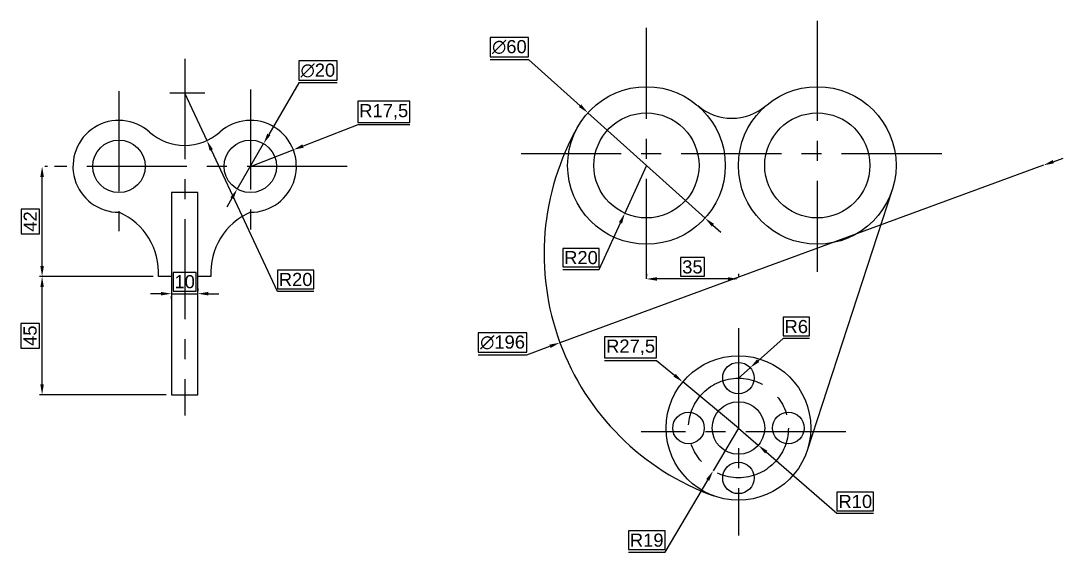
# Model space of a CAD drawing. Header units: millimetres. Extents: x 812 to 2730, y 1501 to 1976.
# Drawn here: x 1414.5 to 1811.1, y 1647.5 to 1849.8 of the extents above; entities that cross this region are included whole.
import ezdxf

# ---------------------------------------------------------------- set-up
doc = ezdxf.new("R2010")
doc.units = ezdxf.units.MM
doc.header["$LTSCALE"] = 0.6
doc.linetypes.add('CENTER', pattern=[50.8, 31.75, -6.35, 6.35, -6.35])
doc.styles.get("Standard").update_dxf_attribs({"font": 'arial.ttf'})
doc.dimstyles.new('ISO-25', dxfattribs={"dimtxt": 5, "dimasz": 4, "dimexe": 1, "dimexo": 2, "dimgap": -1, "dimtad": 1, "dimtoh": 1, "dimzin": 9, "dimtxsty": 'Standard', "dimcen": 2.5, "dimclrd": 3, "dimclre": 2, "dimadec": 0, "dimazin": 0, "dimtfac": 1, "dimtmove": 0, "dimatfit": 3, "dimfxl": 1, "dimarcsym": 0})

# ---------------------------------------------------------------- blocks, each defined once
blk = doc.blocks.new('*D19')
at = {"color": 3, "lineweight": -2, "ltscale": 0.6, "transparency": 16777216}
for p, q in [((1674.66, 1759.63), (1665.47, 1759.63)), ((1665.47, 1759.63), (1665.47, 1752.52)), ((1674.66, 1752.52), (1674.66, 1759.63)), ((1683.56, 1751.52), (1656.56, 1751.52)), ((1665.47, 1752.52), (1674.66, 1752.52))]:
    blk.add_line(p, q, dxfattribs=at)
at = {"color": 2, "lineweight": -2, "ltscale": 0.6, "transparency": 16777216}
for p, q in [((1652.56, 1753.52), (1652.56, 1752.52)), ((1687.56, 1753.52), (1687.56, 1752.52))]:
    blk.add_line(p, q, dxfattribs=at)
at = {"color": 3, "ltscale": 0.6, "transparency": 16777216}
for points in [[(1656.56, 1752.18), (1656.56, 1750.85), (1652.56, 1751.52)], [(1683.56, 1752.18), (1683.56, 1750.85), (1687.56, 1751.52)]]:
    blk.add_solid(points, dxfattribs=at)
at = {"layer": 'Defpoints', "color": 0, "ltscale": 0.6, "transparency": 16777216}
for p in [(1652.56, 1751.52), (1652.56, 1751.52), (1687.56, 1751.52)]:
    blk.add_point(p, dxfattribs=at)
at = {"color": 0, "ltscale": 0.6, "transparency": 16777216, "insert": (1670.06, 1756.07), "char_height": 5, "attachment_point": 5}
blk.add_mtext('35', dxfattribs=at)
blk = doc.blocks.new('*D20')
at = {"color": 3, "lineweight": -2, "ltscale": 0.6, "transparency": 16777216}
for p, q in [((1714.6, 1736.91), (1704.54, 1736.91)), ((1704.54, 1736.91), (1704.54, 1729.81)), ((1714.6, 1729.81), (1714.6, 1736.91)), ((1704.54, 1729.81), (1714.6, 1729.81)), ((1704.54, 1728.81), (1695.04, 1720.38)), ((1714.6, 1728.81), (1704.54, 1728.81)), ((1687.56, 1713.74), (1692.05, 1717.72))]:
    blk.add_line(p, q, dxfattribs=at)
at = {"color": 3, "ltscale": 0.6, "transparency": 16777216}
blk.add_solid([(1694.6, 1720.88), (1695.49, 1719.88), (1692.05, 1717.72)], dxfattribs=at)
at = {"layer": 'Defpoints', "color": 0, "ltscale": 0.6, "transparency": 16777216}
for p in [(1692.05, 1717.72), (1687.56, 1713.74)]:
    blk.add_point(p, dxfattribs=at)
at = {"color": 0, "ltscale": 0.6, "transparency": 16777216, "insert": (1709.57, 1733.36), "char_height": 5, "attachment_point": 5}
blk.add_mtext('R6', dxfattribs=at)
blk = doc.blocks.new('*D21')
at = {"color": 3, "lineweight": -2, "ltscale": 0.6, "transparency": 16777216}
for p, q in [((1687.56, 1694.74), (1695.11, 1688.19)), ((1725.06, 1662.19), (1698.14, 1685.56)), ((1738.99, 1670.29), (1725.06, 1670.29)), ((1725.06, 1670.29), (1725.06, 1663.19)), ((1738.99, 1663.19), (1738.99, 1670.29)), ((1725.06, 1663.19), (1738.99, 1663.19)), ((1738.99, 1662.19), (1725.06, 1662.19))]:
    blk.add_line(p, q, dxfattribs=at)
at = {"color": 3, "ltscale": 0.6, "transparency": 16777216}
blk.add_solid([(1698.57, 1686.07), (1697.7, 1685.06), (1695.11, 1688.19)], dxfattribs=at)
at = {"layer": 'Defpoints', "color": 0, "ltscale": 0.6, "transparency": 16777216}
for p in [(1687.56, 1694.74), (1695.11, 1688.19)]:
    blk.add_point(p, dxfattribs=at)
at = {"color": 0, "ltscale": 0.6, "transparency": 16777216, "insert": (1732.03, 1666.74), "char_height": 5, "attachment_point": 5}
blk.add_mtext('R10', dxfattribs=at)
blk = doc.blocks.new('*D22')
at = {"color": 3, "lineweight": -2, "ltscale": 0.6, "transparency": 16777216}
for p, q in [((1687.56, 1694.74), (1677.9, 1678.38)), ((1659.64, 1647.46), (1675.87, 1674.94)), ((1659.64, 1655.56), (1645.68, 1655.56)), ((1645.68, 1655.56), (1645.68, 1648.46)), ((1659.64, 1648.46), (1659.64, 1655.56)), ((1645.68, 1648.46), (1659.64, 1648.46)), ((1645.68, 1647.46), (1659.64, 1647.46))]:
    blk.add_line(p, q, dxfattribs=at)
at = {"color": 3, "ltscale": 0.6, "transparency": 16777216}
blk.add_solid([(1675.29, 1675.28), (1676.44, 1674.6), (1677.9, 1678.38)], dxfattribs=at)
at = {"layer": 'Defpoints', "color": 0, "ltscale": 0.6, "transparency": 16777216}
for p in [(1687.56, 1694.74), (1677.9, 1678.38)]:
    blk.add_point(p, dxfattribs=at)
at = {"color": 0, "ltscale": 0.6, "transparency": 16777216, "insert": (1652.66, 1652.01), "char_height": 5, "attachment_point": 5}
blk.add_mtext('R19', dxfattribs=at)
blk = doc.blocks.new('*D23')
at = {"color": 3, "lineweight": -2, "ltscale": 0.6, "transparency": 16777216}
for p, q in [((1656.44, 1729.49), (1636.62, 1729.49)), ((1636.62, 1729.49), (1636.62, 1721.48)), ((1656.44, 1721.48), (1656.44, 1729.49)), ((1636.62, 1721.48), (1656.44, 1721.48)), ((1636.62, 1720.48), (1656.44, 1720.48)), ((1656.44, 1720.48), (1663.29, 1714.81)), ((1687.56, 1694.74), (1666.37, 1712.27))]:
    blk.add_line(p, q, dxfattribs=at)
at = {"color": 3, "ltscale": 0.6, "transparency": 16777216}
blk.add_solid([(1663.71, 1715.33), (1662.86, 1714.3), (1666.37, 1712.27)], dxfattribs=at)
at = {"layer": 'Defpoints', "color": 0, "ltscale": 0.6, "transparency": 16777216}
for p in [(1666.37, 1712.27), (1687.56, 1694.74)]:
    blk.add_point(p, dxfattribs=at)
at = {"color": 0, "ltscale": 0.6, "transparency": 16777216, "insert": (1646.53, 1725.48), "char_height": 5, "attachment_point": 5}
blk.add_mtext('R27,5', dxfattribs=at)
blk = doc.blocks.new('*D24')
at = {"color": 3, "lineweight": -2, "ltscale": 0.6, "transparency": 16777216}
for p, q in [((1652.56, 1794.74), (1644.32, 1776.52)), ((1634.63, 1755.07), (1642.68, 1772.87)), ((1634.63, 1763.17), (1620.7, 1763.17)), ((1620.7, 1763.17), (1620.7, 1756.07)), ((1634.63, 1756.07), (1634.63, 1763.17)), ((1620.7, 1756.07), (1634.63, 1756.07)), ((1620.7, 1755.07), (1634.63, 1755.07))]:
    blk.add_line(p, q, dxfattribs=at)
at = {"color": 3, "ltscale": 0.6, "transparency": 16777216}
blk.add_solid([(1642.07, 1773.15), (1643.28, 1772.6), (1644.32, 1776.52)], dxfattribs=at)
at = {"layer": 'Defpoints', "color": 0, "ltscale": 0.6, "transparency": 16777216}
for p in [(1652.56, 1794.74), (1644.32, 1776.52)]:
    blk.add_point(p, dxfattribs=at)
at = {"color": 0, "ltscale": 0.6, "transparency": 16777216, "insert": (1627.66, 1759.62), "char_height": 5, "attachment_point": 5}
blk.add_mtext('R20', dxfattribs=at)
blk = doc.blocks.new('*D25')
at = {"color": 3, "lineweight": -2, "ltscale": 0.6, "transparency": 16777216}
for p, q in [((1607.69, 1843.52), (1593.11, 1843.52)), ((1593.11, 1843.52), (1593.11, 1836.14)), ((1607.69, 1836.14), (1607.69, 1843.52)), ((1593.11, 1836.14), (1607.69, 1836.14)), ((1593.11, 1835.14), (1607.69, 1835.14)), ((1607.69, 1835.14), (1627.29, 1817.49)), ((1674.86, 1774.67), (1630.27, 1814.81)), ((1677.83, 1771.99), (1680.81, 1769.32))]:
    blk.add_line(p, q, dxfattribs=at)
at = {"color": 3, "ltscale": 0.6, "transparency": 16777216}
for points in [[(1627.74, 1817.99), (1626.85, 1816.99), (1630.27, 1814.81)], [(1678.28, 1772.49), (1677.39, 1771.5), (1674.86, 1774.67)]]:
    blk.add_solid(points, dxfattribs=at)
at = {"layer": 'Defpoints', "color": 0, "ltscale": 0.6, "transparency": 16777216}
for p in [(1630.27, 1814.81), (1674.86, 1774.67)]:
    blk.add_point(p, dxfattribs=at)
at = {"color": 0, "ltscale": 0.6, "transparency": 16777216, "insert": (1600.4, 1839.83), "char_height": 5, "attachment_point": 5}
blk.add_mtext('∅60', dxfattribs=at)
blk = doc.blocks.new('*D26')
at = {"color": 3, "lineweight": -2, "ltscale": 0.6, "transparency": 16777216}
for p, q in [((1807.36, 1796.17), (1811.11, 1797.55)), ((1803.6, 1794.79), (1619.61, 1727.24)), ((1607.05, 1731.01), (1588.57, 1731.01)), ((1588.57, 1731.01), (1588.57, 1723.62)), ((1607.05, 1723.62), (1607.05, 1731.01)), ((1607.05, 1722.62), (1615.86, 1725.86)), ((1588.57, 1723.62), (1607.05, 1723.62)), ((1588.57, 1722.62), (1607.05, 1722.62))]:
    blk.add_line(p, q, dxfattribs=at)
at = {"color": 3, "ltscale": 0.6, "transparency": 16777216}
for points in [[(1807.13, 1796.8), (1807.59, 1795.54), (1803.6, 1794.79)], [(1615.63, 1726.49), (1616.09, 1725.23), (1619.61, 1727.24)]]:
    blk.add_solid(points, dxfattribs=at)
at = {"layer": 'Defpoints', "color": 0, "ltscale": 0.6, "transparency": 16777216}
for p in [(1803.6, 1794.79), (1619.61, 1727.24)]:
    blk.add_point(p, dxfattribs=at)
at = {"color": 0, "ltscale": 0.6, "transparency": 16777216, "insert": (1597.81, 1727.32), "char_height": 5, "attachment_point": 5}
blk.add_mtext('∅196', dxfattribs=at)
blk = doc.blocks.new('*D30')
at = {"color": 2, "lineweight": -2, "ltscale": 0.6, "transparency": 16777216}
for p, q in [((1464.85, 1752.4), (1421.6, 1752.4)), ((1469.85, 1707.4), (1421.6, 1707.4))]:
    blk.add_line(p, q, dxfattribs=at)
at = {"color": 3, "lineweight": -2, "ltscale": 0.6, "transparency": 16777216}
for p, q in [((1422.6, 1711.4), (1422.6, 1748.4)), ((1421.6, 1734.6), (1414.52, 1734.6)), ((1414.52, 1734.6), (1414.52, 1725.2)), ((1421.6, 1725.2), (1421.6, 1734.6)), ((1414.52, 1725.2), (1421.6, 1725.2))]:
    blk.add_line(p, q, dxfattribs=at)
at = {"color": 3, "ltscale": 0.6, "transparency": 16777216}
for points in [[(1421.94, 1748.4), (1423.27, 1748.4), (1422.6, 1752.4)], [(1421.94, 1711.4), (1423.27, 1711.4), (1422.6, 1707.4)]]:
    blk.add_solid(points, dxfattribs=at)
at = {"layer": 'Defpoints', "color": 0, "ltscale": 0.6, "transparency": 16777216}
for p in [(1422.6, 1752.4), (1466.85, 1752.4), (1471.85, 1707.4)]:
    blk.add_point(p, dxfattribs=at)
at = {"color": 0, "ltscale": 0.6, "transparency": 16777216, "insert": (1418.06, 1729.9), "char_height": 5, "attachment_point": 5, "rotation": 90}
blk.add_mtext('45', dxfattribs=at)
blk = doc.blocks.new('*D31')
at = {"color": 2, "lineweight": -2, "ltscale": 0.6, "transparency": 16777216}
for p, q in [((1424.6, 1794.4), (1423.6, 1794.4)), ((1464.85, 1752.4), (1421.6, 1752.4))]:
    blk.add_line(p, q, dxfattribs=at)
at = {"color": 3, "lineweight": -2, "ltscale": 0.6, "transparency": 16777216}
for p, q in [((1422.6, 1756.4), (1422.6, 1790.4)), ((1421.6, 1778.06), (1414.58, 1778.06)), ((1414.58, 1778.06), (1414.58, 1768.74)), ((1421.6, 1768.74), (1421.6, 1778.06)), ((1414.58, 1768.74), (1421.6, 1768.74))]:
    blk.add_line(p, q, dxfattribs=at)
at = {"color": 3, "ltscale": 0.6, "transparency": 16777216}
for points in [[(1421.94, 1790.4), (1423.27, 1790.4), (1422.6, 1794.4)], [(1421.94, 1756.4), (1423.27, 1756.4), (1422.6, 1752.4)]]:
    blk.add_solid(points, dxfattribs=at)
at = {"layer": 'Defpoints', "color": 0, "ltscale": 0.6, "transparency": 16777216}
for p in [(1422.6, 1794.4), (1422.6, 1794.4), (1466.85, 1752.4)]:
    blk.add_point(p, dxfattribs=at)
at = {"color": 0, "ltscale": 0.6, "transparency": 16777216, "insert": (1418.09, 1773.4), "char_height": 5, "attachment_point": 5, "rotation": 90}
blk.add_mtext('42', dxfattribs=at)
blk = doc.blocks.new('*D32')
at = {"color": 3, "lineweight": -2, "ltscale": 0.6, "transparency": 16777216}
for p, q in [((1481.19, 1754.01), (1472.52, 1754.01)), ((1472.52, 1754.01), (1472.52, 1746.9)), ((1481.19, 1746.9), (1481.19, 1754.01)), ((1467.85, 1745.9), (1463.85, 1745.9)), ((1471.85, 1745.9), (1481.85, 1745.9)), ((1472.52, 1746.9), (1481.19, 1746.9)), ((1485.85, 1745.9), (1489.85, 1745.9))]:
    blk.add_line(p, q, dxfattribs=at)
at = {"color": 2, "lineweight": -2, "ltscale": 0.6, "transparency": 16777216}
for p, q in [((1481.85, 1747.9), (1481.85, 1746.9)), ((1471.85, 1743.9), (1471.85, 1744.9))]:
    blk.add_line(p, q, dxfattribs=at)
at = {"color": 3, "ltscale": 0.6, "transparency": 16777216}
for points in [[(1467.85, 1746.57), (1467.85, 1745.23), (1471.85, 1745.9)], [(1485.85, 1746.57), (1485.85, 1745.23), (1481.85, 1745.9)]]:
    blk.add_solid(points, dxfattribs=at)
at = {"layer": 'Defpoints', "color": 0, "ltscale": 0.6, "transparency": 16777216}
for p in [(1471.85, 1745.9), (1481.85, 1745.9), (1481.85, 1745.9)]:
    blk.add_point(p, dxfattribs=at)
at = {"color": 0, "ltscale": 0.6, "transparency": 16777216, "insert": (1476.85, 1750.45), "char_height": 5, "attachment_point": 5}
blk.add_mtext('10', dxfattribs=at)
blk = doc.blocks.new('*D34')
at = {"color": 3, "lineweight": -2, "ltscale": 0.6, "transparency": 16777216}
for p, q in [((1476.85, 1822.35), (1485.31, 1804.23)), ((1512.13, 1746.74), (1487, 1800.6)), ((1526.06, 1754.85), (1512.13, 1754.85)), ((1512.13, 1754.85), (1512.13, 1747.74)), ((1526.06, 1747.74), (1526.06, 1754.85)), ((1512.13, 1747.74), (1526.06, 1747.74)), ((1526.06, 1746.74), (1512.13, 1746.74))]:
    blk.add_line(p, q, dxfattribs=at)
at = {"color": 3, "ltscale": 0.6, "transparency": 16777216}
blk.add_solid([(1487.6, 1800.88), (1486.4, 1800.32), (1485.31, 1804.23)], dxfattribs=at)
at = {"layer": 'Defpoints', "color": 0, "ltscale": 0.6, "transparency": 16777216}
for p in [(1476.85, 1822.35), (1485.31, 1804.23)]:
    blk.add_point(p, dxfattribs=at)
at = {"color": 0, "ltscale": 0.6, "transparency": 16777216, "insert": (1519.09, 1751.29), "char_height": 5, "attachment_point": 5}
blk.add_mtext('R20', dxfattribs=at)
blk = doc.blocks.new('*D68')
at = {"color": 3, "lineweight": -2, "ltscale": 0.6, "transparency": 16777216}
for p, q in [((1534.83, 1834.56), (1520.25, 1834.56)), ((1520.25, 1834.56), (1520.25, 1827.17)), ((1534.83, 1827.17), (1534.83, 1834.56)), ((1520.25, 1826.17), (1508.87, 1806.52)), ((1520.25, 1827.17), (1534.83, 1827.17)), ((1534.83, 1826.17), (1520.25, 1826.17)), ((1496.84, 1785.75), (1506.86, 1803.06)), ((1494.84, 1782.28), (1492.84, 1778.82))]:
    blk.add_line(p, q, dxfattribs=at)
at = {"color": 3, "ltscale": 0.6, "transparency": 16777216}
for points in [[(1508.29, 1806.85), (1509.44, 1806.18), (1506.86, 1803.06)], [(1494.26, 1782.62), (1495.42, 1781.95), (1496.84, 1785.75)]]:
    blk.add_solid(points, dxfattribs=at)
at = {"layer": 'Defpoints', "color": 0, "ltscale": 0.6, "transparency": 16777216}
for p in [(1506.86, 1803.06), (1496.84, 1785.75)]:
    blk.add_point(p, dxfattribs=at)
at = {"color": 0, "ltscale": 0.6, "transparency": 16777216, "insert": (1527.54, 1830.87), "char_height": 5, "attachment_point": 5}
blk.add_mtext('∅20', dxfattribs=at)
blk = doc.blocks.new('*D69')
at = {"color": 3, "lineweight": -2, "ltscale": 0.6, "transparency": 16777216}
for p, q in [((1562.5, 1819.17), (1542.69, 1819.17)), ((1542.69, 1819.17), (1542.69, 1811.16)), ((1562.5, 1811.16), (1562.5, 1819.17)), ((1542.69, 1810.16), (1521.91, 1802.14)), ((1542.69, 1811.16), (1562.5, 1811.16)), ((1562.5, 1810.16), (1542.69, 1810.16)), ((1501.85, 1794.4), (1518.18, 1800.7))]:
    blk.add_line(p, q, dxfattribs=at)
at = {"color": 3, "ltscale": 0.6, "transparency": 16777216}
blk.add_solid([(1521.67, 1802.76), (1522.15, 1801.52), (1518.18, 1800.7)], dxfattribs=at)
at = {"layer": 'Defpoints', "color": 0, "ltscale": 0.6, "transparency": 16777216}
for p in [(1518.18, 1800.7), (1501.85, 1794.4)]:
    blk.add_point(p, dxfattribs=at)
at = {"color": 0, "ltscale": 0.6, "transparency": 16777216, "insert": (1552.6, 1815.16), "char_height": 5, "attachment_point": 5}
blk.add_mtext('R17,5', dxfattribs=at)

msp = doc.modelspace()

# ---------------------------------------------------------------- linework, layer by layer
at = {"color": 30, "linetype": 'CENTER', "ltscale": 2, "true_color": 0xf8991e}
for p, q in [((1717.563, 1849.824), (1717.563, 1754.174)), ((1652.563, 1751.517), (1652.563, 1847.167)), ((1476.854, 1835.288), (1476.854, 1699.451)), ((1451.854, 1822.999), (1451.854, 1766.871)), ((1471.209, 1822.351), (1484.511, 1822.351)), ((1501.854, 1823.664), (1501.854, 1765.543)), ((1604.872, 1799.342), (1772.475, 1799.342)), ((1538.672, 1794.4), (1427.269, 1794.4)), ((1687.563, 1732.827), (1687.563, 1653.783)), ((1728.416, 1693.305), (1650.6, 1693.305))]:
    msp.add_line(p, q, dxfattribs=at)
at = {"ltscale": 0.2}
for p, q in [((1746.083, 1785.436), (1713.707, 1686.212)), ((1481.854, 1784.4), (1471.854, 1784.4)), ((1471.854, 1784.4), (1471.854, 1707.4)), ((1481.854, 1707.4), (1481.854, 1784.4)), ((1471.854, 1752.4), (1466.854, 1752.4)), ((1486.854, 1752.4), (1481.854, 1752.4)), ((1471.854, 1707.4), (1481.854, 1707.4))]:
    msp.add_line(p, q, dxfattribs=at)
for centre, radius in [((1652.563, 1794.742), 30), ((1717.563, 1794.742), 30), ((1652.563, 1794.742), 20), ((1717.563, 1794.742), 20), ((1451.854, 1794.4), 10), ((1501.854, 1794.4), 10), ((1687.563, 1694.742), 27.5), ((1687.563, 1713.742), 6), ((1687.563, 1694.742), 10), ((1668.563, 1694.742), 6), ((1706.563, 1694.742), 6), ((1687.563, 1675.742), 6)]:
    msp.add_circle(centre, radius, dxfattribs=at)
at = {"color": 30, "linetype": 'CENTER', "ltscale": 2, "true_color": 0xf8991e}
msp.add_circle((1687.563, 1694.742), 19, dxfattribs=at)
at = {"ltscale": 0.2}
for centre, radius, start, end in [((1685.063, 1832.739), 20, 229.4584, 310.5416), ((1451.854, 1794.4), 17.5, 48.18969, 270), ((1501.854, 1794.4), 17.5, 270, 131.81031), ((1711.609, 1761.015), 98, 150.26468, 250.05729), ((1476.854, 1822.351), 20, 228.18969, 311.81031), ((1441.903, 1753.966), 25, 356.40918, 66.54449), ((1511.805, 1753.966), 25, 113.45551, 183.59082)]:
    msp.add_arc(centre, radius, start, end, dxfattribs=at)

# ---------------------------------------------------------------- dimensions: what is measured, and where the dimension line sits
at = {"color": 0, "ltscale": 0.6}
for p1, p2, picture, middle in [((1674.86, 1774.671), (1630.267, 1814.814), '*D25', (1600.398, 1835.137)), ((1496.844, 1785.746), (1506.863, 1803.055), '*D68', (1527.538, 1826.173))]:
    dim = msp.add_diameter_dim_2p(p1=p1, p2=p2, dimstyle='ISO-25', dxfattribs=at)
    dim.commit()
    dim.dimension.update_dxf_attribs({"geometry": picture, "text_midpoint": middle, "dimtype": 163})
for center, mpoint, picture, middle in [((1476.854, 1822.351), (1485.309, 1804.226), '*D34', (1519.091, 1746.741)), ((1501.854, 1794.4), (1518.18, 1800.7), '*D69', (1552.599, 1810.159)), ((1652.563, 1794.742), (1644.325, 1776.518), '*D24', (1627.663, 1755.068)), ((1687.563, 1713.742), (1692.051, 1717.725), '*D20', (1709.568, 1728.805)), ((1687.563, 1694.742), (1666.369, 1712.265), '*D23', (1646.53, 1720.478)), ((1687.563, 1694.742), (1677.903, 1678.382), '*D22', (1652.663, 1647.455)), ((1687.563, 1694.742), (1695.115, 1688.187), '*D21', (1732.027, 1662.188))]:
    dim = msp.add_radius_dim(center=center, mpoint=mpoint, dimstyle='ISO-25', dxfattribs=at)
    dim.commit()
    dim.dimension.update_dxf_attribs({"geometry": picture, "text_midpoint": middle, "dimtype": 164})
dim = msp.add_diameter_dim_2p(p1=(1803.605, 1794.791), p2=(1619.614, 1727.238), dimstyle='ISO-25', dxfattribs=at)
dim.commit()
dim.dimension.update_dxf_attribs({"geometry": '*D26', "text_midpoint": (1597.807, 1727.318)})
dim = msp.add_linear_dim(base=(1422.604, 1794.4), p1=(1466.854, 1752.4), p2=(1422.604, 1794.4), angle=90, dimstyle='ISO-25', override={"dimtmove": 1}, dxfattribs=at)
dim.commit()
dim.dimension.update_dxf_attribs({"geometry": '*D31', "text_midpoint": (1418.094, 1773.4)})
for base, p1, p2, picture, middle in [((1652.563, 1751.517), (1687.563, 1751.517), (1652.563, 1751.517), '*D19', (1670.063, 1756.072)), ((1481.854, 1745.9), (1471.854, 1745.9), (1481.854, 1745.9), '*D32', (1476.854, 1750.453))]:
    dim = msp.add_linear_dim(base=base, p1=p1, p2=p2, dimstyle='ISO-25', dxfattribs=at)
    dim.commit()
    dim.dimension.update_dxf_attribs({"geometry": picture, "text_midpoint": middle})
dim = msp.add_linear_dim(base=(1422.604, 1752.4), p1=(1471.854, 1707.4), p2=(1466.854, 1752.4), angle=90, dimstyle='ISO-25', dxfattribs=at)
dim.commit()
dim.dimension.update_dxf_attribs({"geometry": '*D30', "text_midpoint": (1418.061, 1729.9)})

doc.saveas('drawing.dxf')
